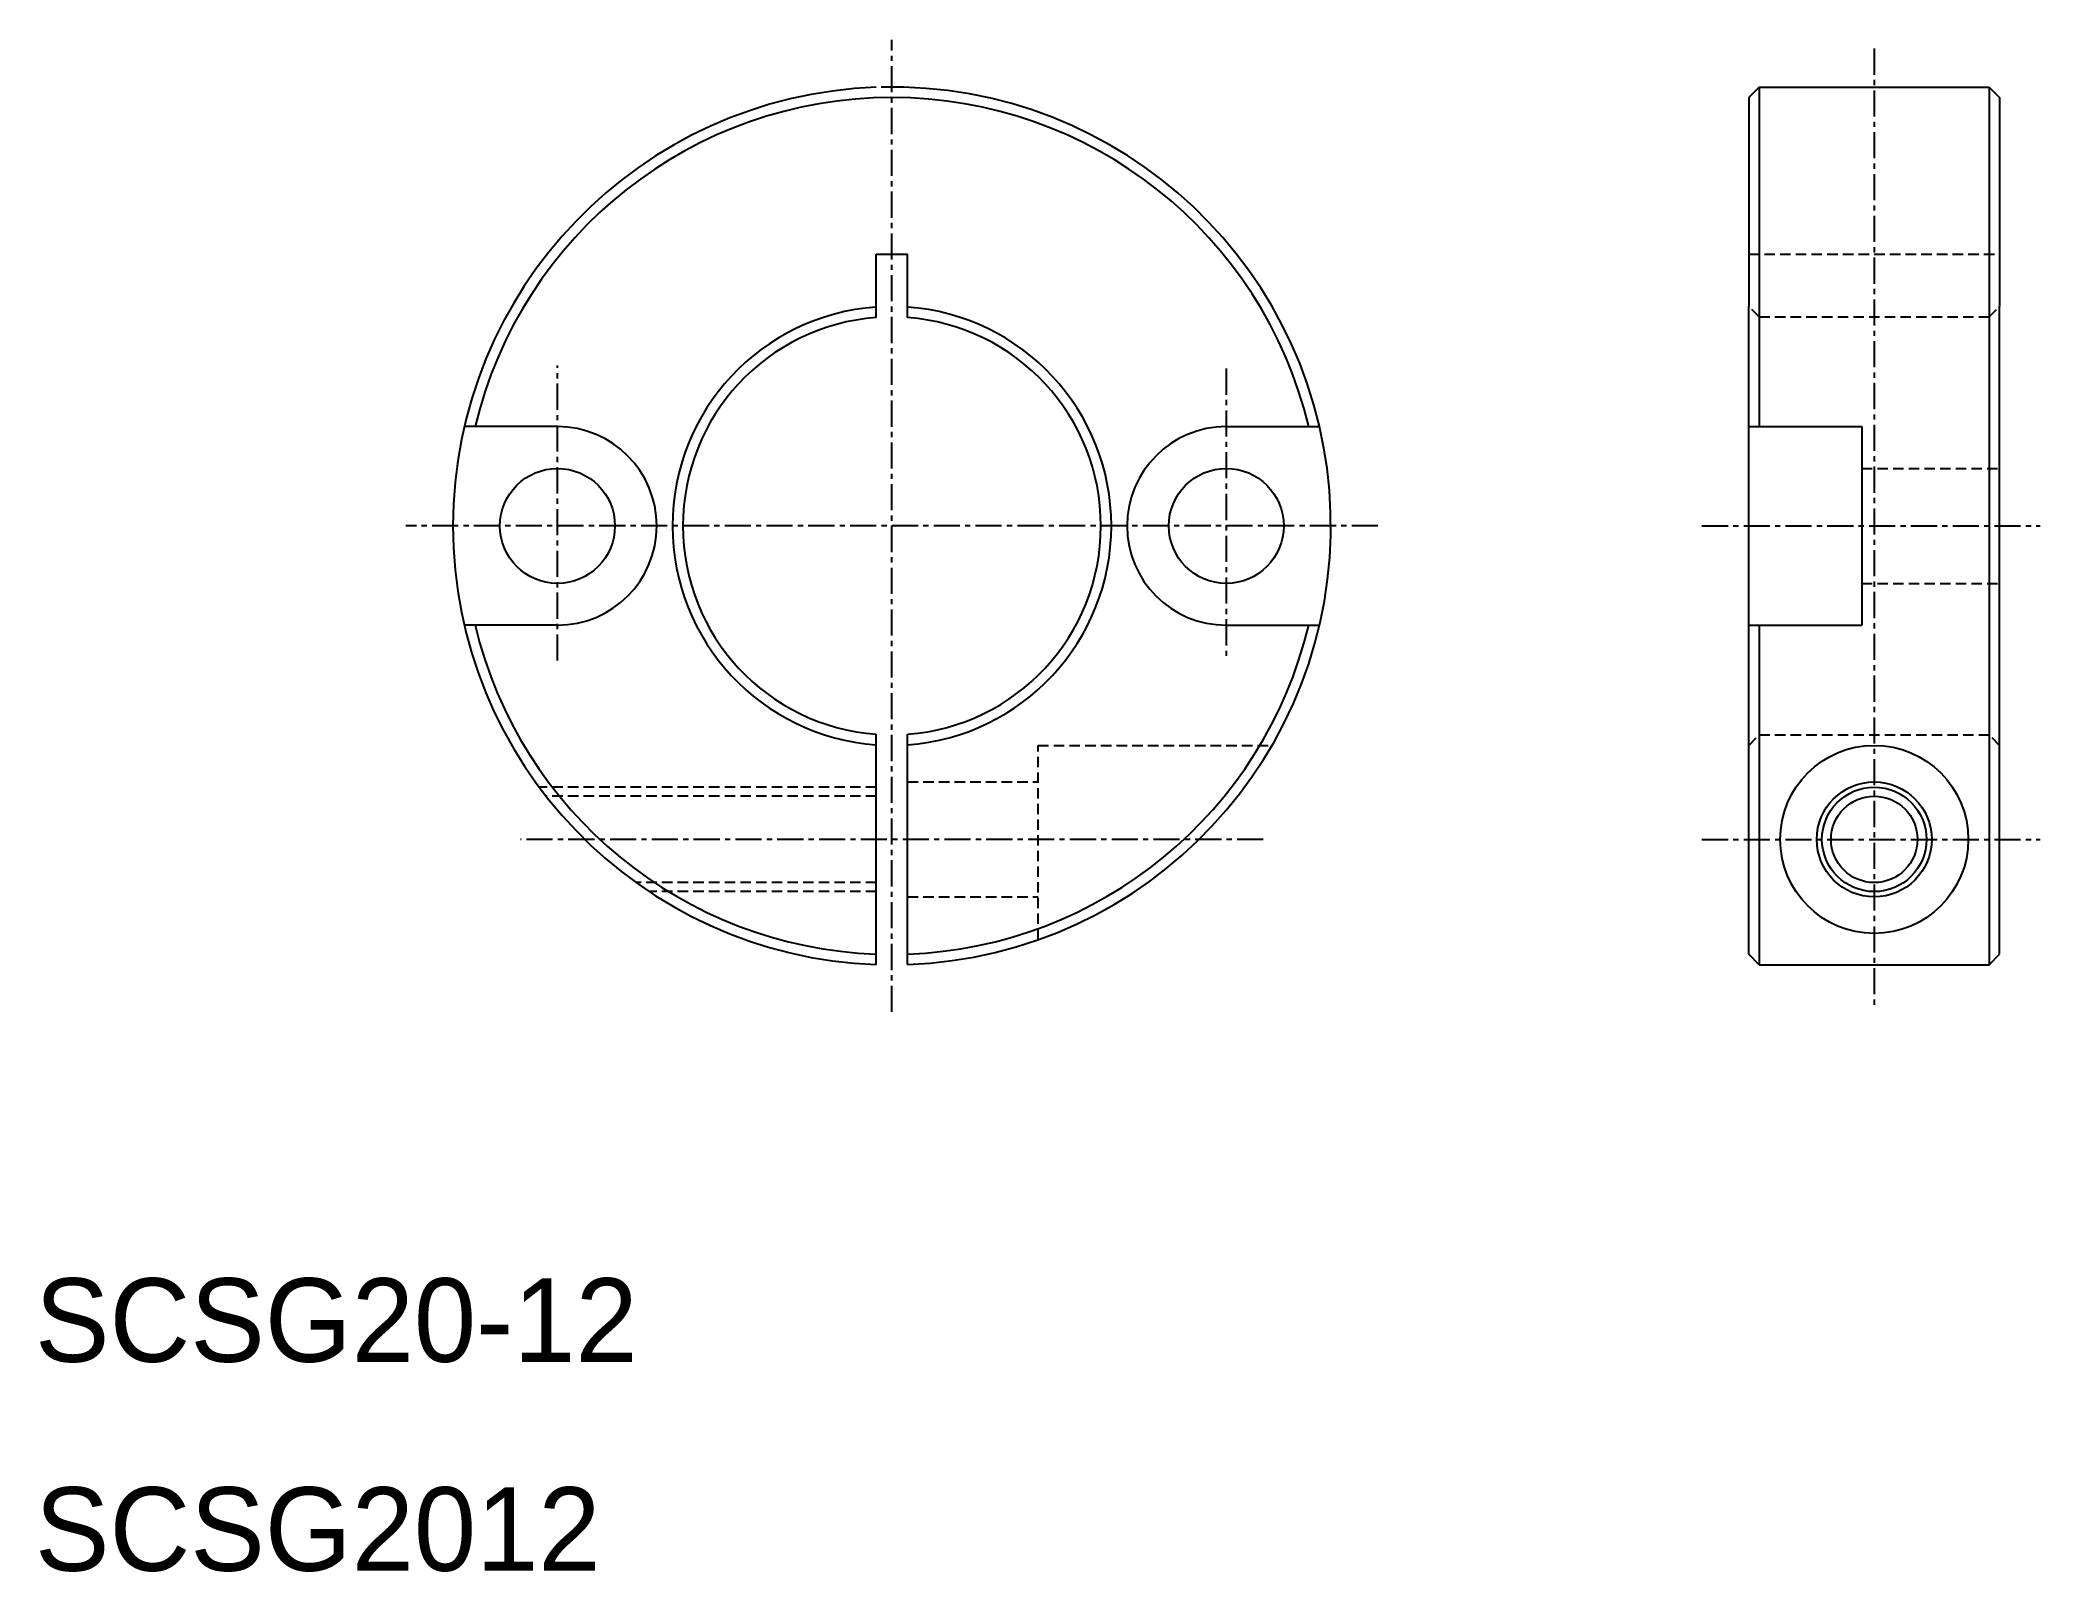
# Model space of a CAD drawing. Extents: x 10.2 to 105.9, y 9.9 to 83.3.
import ezdxf

# ---------------------------------------------------------------- set-up
doc = ezdxf.new("R2010")
doc.units = 0
doc.linetypes.add('CENTER', pattern=[2, 1.25, -0.25, 0.25, -0.25])
doc.linetypes.add('DASHED', pattern=[0.75, 0.5, -0.25])
doc.layers.get('0').update_dxf_attribs({"linetype": 'CONTINUOUS'})
doc.layers.add('CENTER', color=1, linetype='CENTER')

msp = doc.modelspace()

# ---------------------------------------------------------------- linework, layer by layer
at = {"color": 7, "linetype": 'CONTINUOUS'}
for p, q in [((92.5, 81), (92, 80.5)), ((92, 80.5), (92, 70.5)), ((92.5, 81), (92.5, 64.75)), ((92.5, 81), (103.5, 81)), ((103.5, 81), (103.5, 39)), ((103.5, 81), (104, 80.5)), ((104, 80.5), (104, 70.5)), ((50.25, 69.972), (50.25, 73)), ((50.25, 73), (51.75, 73)), ((50.25, 73), (51.75, 73)), ((51.75, 69.972), (51.75, 73)), ((92, 49.5), (92, 70.5)), ((104, 49.5), (104, 70.5)), ((35, 64.75), (30.544, 64.75)), ((67, 64.75), (71.456, 64.75)), ((92, 64.75), (97.4, 64.75)), ((97.4, 64.75), (97.4, 55.25)), ((35, 55.25), (30.544, 55.25)), ((67, 55.25), (71.456, 55.25)), ((92, 55.25), (97.4, 55.25)), ((92.5, 55.25), (92.5, 39)), ((50.25, 39.013), (50.25, 50.028)), ((51.75, 39.013), (51.75, 50.028)), ((92, 39.5), (92, 49.5)), ((104, 39.5), (104, 49.5)), ((92.5, 39), (92, 39.5)), ((103.5, 39), (104, 39.5)), ((92.5, 39), (103.5, 39))]:
    msp.add_line(p, q, dxfattribs=at)
at = {"color": 3, "linetype": 'DASHED'}
for p, q in [((92, 73), (104, 73)), ((92.5, 70), (92, 70.5)), ((92.5, 70), (103.5, 70)), ((103.5, 70), (104, 70.5)), ((97.4, 62.75), (104, 62.75)), ((97.4, 57.25), (104, 57.25)), ((92, 49.5), (92.5, 50)), ((92.5, 50), (103.5, 50)), ((104, 49.5), (103.5, 50)), ((58, 49.5), (69.187, 49.5)), ((58, 40.201), (58, 49.5)), ((50.25, 47.5), (34.125, 47.5)), ((50.25, 47.067), (34.455, 47.067)), ((51.75, 47.75), (58, 47.75)), ((50.25, 42.933), (38.764, 42.933)), ((50.25, 42.5), (39.392, 42.5)), ((51.75, 42.25), (58, 42.25))]:
    msp.add_line(p, q, dxfattribs=at)
at = {"color": 7, "linetype": 'CONTINUOUS'}
for centre, radius in [((35, 60), 2.75), ((67, 60), 2.75), ((98, 45), 4.5), ((98, 45), 2.75), ((98, 45), 2.067)]:
    msp.add_circle(centre, radius, dxfattribs=at)
at = {"color": 3}
msp.add_circle((98, 45), 2.5, dxfattribs=at)
at = {"color": 7, "linetype": 'CONTINUOUS'}
for centre, radius, start, end in [((51, 60), 21, 92.04671, 267.95329), ((51, 60), 20.5, 13.39761, 166.60239), ((51, 60), 21, 272.04671, 91.39471), ((51, 60), 10.5, 94.09604, 265.90396), ((51, 60), 10, 94.30122, 265.69878), ((51, 60), 10.5, 274.09604, 85.90396), ((51, 60), 10, 274.30122, 85.69878), ((35, 60), 4.75, 270, 90), ((67, 60), 4.75, 90, 270), ((51, 60), 20.5, 193.39761, 267.90335), ((51, 60), 20.5, 272.09665, 346.60239)]:
    msp.add_arc(centre, radius, start, end, dxfattribs=at)
at = {"layer": 'CENTER', "color": 1, "linetype": 'CENTER'}
for p, q in [((51, 36.748), (51, 83.252)), ((98, 82.839), (98, 37)), ((35, 53.557), (35, 67.671)), ((67, 67.53), (67, 53.557)), ((74.252, 60), (27.748, 60)), ((89.754, 60), (105.93, 60)), ((68.766, 45), (33.234, 45)), ((89.754, 45), (105.93, 45))]:
    msp.add_line(p, q, dxfattribs=at)

# ---------------------------------------------------------------- texts
at = {"color": 7, "linetype": 'CONTINUOUS'}
for s, p in [('SCSG20-12', (10, 20)), ('SCSG2012', (10, 10))]:
    msp.add_text(s, height=4, dxfattribs=at).set_placement(p)

doc.saveas('drawing.dxf')
